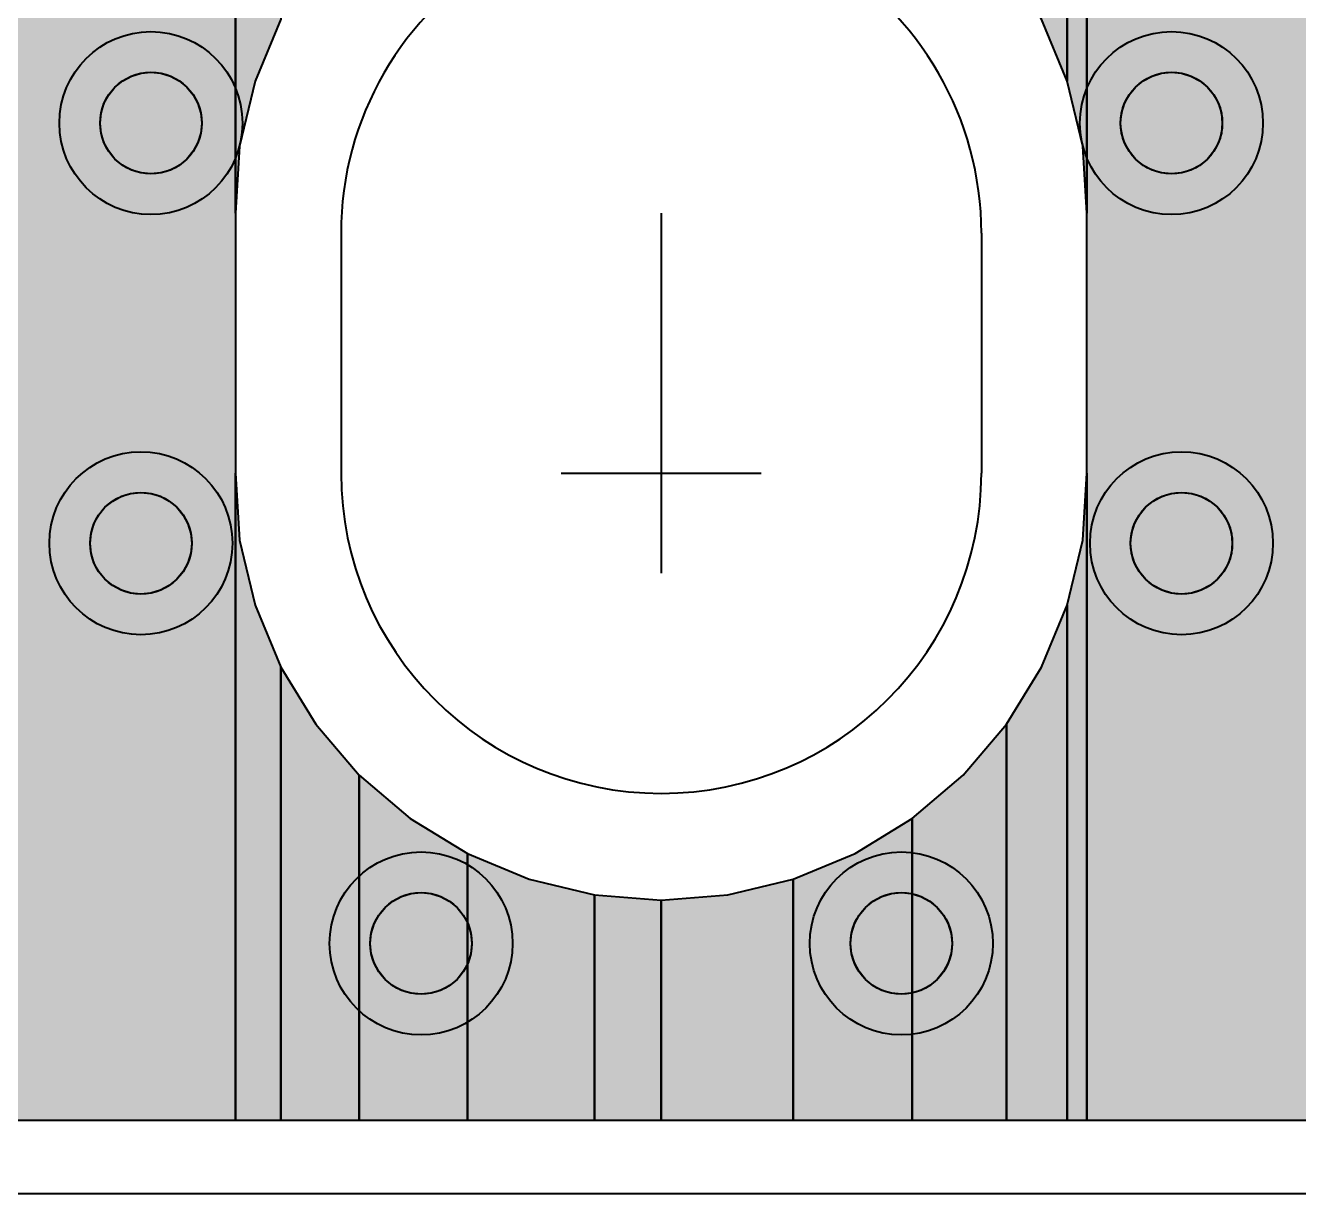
# Model space of a CAD drawing. Header units: millimetres. Extents: x 3.5 to 57, y 2.4 to 42.4.
# Drawn here: x 37.09 to 43.46, y 2.43 to 8.27 of the extents above; entities that cross this region are included whole.
import ezdxf

# ---------------------------------------------------------------- set-up
doc = ezdxf.new("R2010")
doc.units = ezdxf.units.MM
for name, color, linetype in [('bottom_copper', 7, 'Continuous'), ('drill_plated', 7, 'Continuous'), ('outline', 7, 'Continuous'), ('top_copper', 7, 'Continuous'), ('top_silk', 7, 'Continuous')]:
    doc.layers.add(name, color=color, linetype=linetype)

# ---------------------------------------------------------------- blocks, each defined once
blk = doc.blocks.new('Block4807')
at = {"layer": 'bottom_copper', "lineweight": 40}
for points in [[(2.6134, 0), (1.4677, 0), (1.4677, 38.9999), (2.6134, 38.9999), (2.6134, 0)], [(1.4677, 4.5353), (1.448, 4.8691), (1.3698, 5.1946), (1.3698, 34.076), (1.448, 34.4015), (1.4677, 34.7353), (1.4677, 4.5353)], [(1.3698, 5.1946), (1.2417, 5.5039), (1.0668, 5.7894), (1.0668, 33.4812), (1.2417, 33.7667), (1.3698, 34.076), (1.3698, 5.1946)], [(1.4677, 0), (1.3698, 0), (1.3698, 2.576), (1.448, 2.9015), (1.4677, 3.2353), (1.4677, 0)], [(1.3698, 0), (1.0668, 0), (1.0668, 1.9812), (1.2417, 2.2667), (1.3698, 2.576), (1.3698, 0)], [(1.0668, 0), (0.5948, 0), (0.5948, 1.5092), (0.8494, 1.7266), (1.0668, 1.9812), (1.0668, 0)], [(0.5948, 0), (0, 0), (0, 1.2062), (0.3093, 1.3343), (0.5948, 1.5092), (0.5948, 0)], [(0, 0), (-0.6593, 0), (-0.6593, 1.1017), (-0.3255, 1.128), (0, 1.2062), (0, 0)]]:
    blk.add_hatch(color=7, dxfattribs=at).paths.add_polyline_path(points, flags=0)
at = {"layer": 'bottom_copper', "color": 7, "lineweight": 40}
for points in [[(2.6134, 0), (1.4677, 0), (1.4677, 38.9999), (2.6134, 38.9999), (2.6134, 0)], [(1.4677, 4.5353), (1.448, 4.8691), (1.3698, 5.1946), (1.3698, 34.076), (1.448, 34.4015), (1.4677, 34.7353), (1.4677, 4.5353)], [(1.3698, 5.1946), (1.2417, 5.5039), (1.0668, 5.7894), (1.0668, 33.4812), (1.2417, 33.7667), (1.3698, 34.076), (1.3698, 5.1946)], [(1.4677, 0), (1.3698, 0), (1.3698, 2.576), (1.448, 2.9015), (1.4677, 3.2353), (1.4677, 0)], [(1.3698, 0), (1.0668, 0), (1.0668, 1.9812), (1.2417, 2.2667), (1.3698, 2.576), (1.3698, 0)], [(1.0668, 0), (0.5948, 0), (0.5948, 1.5092), (0.8494, 1.7266), (1.0668, 1.9812), (1.0668, 0)], [(0.5948, 0), (0, 0), (0, 1.2062), (0.3093, 1.3343), (0.5948, 1.5092), (0.5948, 0)], [(0, 0), (-0.6593, 0), (-0.6593, 1.1017), (-0.3255, 1.128), (0, 1.2062), (0, 0)]]:
    blk.add_lwpolyline(points, close=True, dxfattribs=at)
blk = doc.blocks.new('Block5409')
at = {"layer": 'bottom_copper', "lineweight": 40}
for points in [[(4.1095, 0), (1.2413, 0), (1.2413, 38.9999), (4.1095, 38.9999), (4.1095, 0)], [(4.3355, 5.5039), (4.2074, 5.1946), (4.1292, 4.8691), (4.1095, 4.5353), (4.1095, 34.7353), (4.1292, 34.4015), (4.2074, 34.076), (4.3355, 33.7667), (4.3355, 5.5039)], [(4.3355, 0), (4.1095, 0), (4.1095, 3.2353), (4.1292, 2.9015), (4.2074, 2.576), (4.3355, 2.2667), (4.3355, 0)], [(4.7278, 0), (4.3355, 0), (4.3355, 2.2667), (4.5104, 1.9812), (4.7278, 1.7266), (4.7278, 0)], [(5.2679, 0), (4.7278, 0), (4.7278, 1.7266), (4.9824, 1.5092), (5.2679, 1.3343), (5.2679, 0)], [(5.9027, 0), (5.2679, 0), (5.2679, 1.3343), (5.5772, 1.2062), (5.9027, 1.128), (5.9027, 0)], [(6.2365, 0), (5.9027, 0), (5.9027, 1.128), (6.2365, 1.1017), (6.2365, 0)]]:
    blk.add_hatch(color=7, dxfattribs=at).paths.add_polyline_path(points, flags=0)
at = {"layer": 'bottom_copper', "color": 7, "lineweight": 40}
for points in [[(4.1095, 0), (1.2413, 0), (1.2413, 38.9999), (4.1095, 38.9999), (4.1095, 0)], [(4.3355, 5.5039), (4.2074, 5.1946), (4.1292, 4.8691), (4.1095, 4.5353), (4.1095, 34.7353), (4.1292, 34.4015), (4.2074, 34.076), (4.3355, 33.7667), (4.3355, 5.5039)], [(4.3355, 0), (4.1095, 0), (4.1095, 3.2353), (4.1292, 2.9015), (4.2074, 2.576), (4.3355, 2.2667), (4.3355, 0)], [(4.7278, 0), (4.3355, 0), (4.3355, 2.2667), (4.5104, 1.9812), (4.7278, 1.7266), (4.7278, 0)], [(5.2679, 0), (4.7278, 0), (4.7278, 1.7266), (4.9824, 1.5092), (5.2679, 1.3343), (5.2679, 0)], [(5.9027, 0), (5.2679, 0), (5.2679, 1.3343), (5.5772, 1.2062), (5.9027, 1.128), (5.9027, 0)], [(6.2365, 0), (5.9027, 0), (5.9027, 1.128), (6.2365, 1.1017), (6.2365, 0)]]:
    blk.add_lwpolyline(points, close=True, dxfattribs=at)
blk = doc.blocks.new('Block25032')
at = {"layer": 'top_copper', "lineweight": 40}
for points in [[(2.6134, 0), (1.4677, 0), (1.4677, 38.9999), (2.6134, 38.9999), (2.6134, 0)], [(1.4677, 4.5353), (1.448, 4.8691), (1.3698, 5.1946), (1.3698, 34.076), (1.448, 34.4015), (1.4677, 34.7353), (1.4677, 4.5353)], [(1.3698, 5.1946), (1.2417, 5.5039), (1.0668, 5.7894), (1.0668, 33.4812), (1.2417, 33.7667), (1.3698, 34.076), (1.3698, 5.1946)], [(1.4677, 0), (1.3698, 0), (1.3698, 2.576), (1.448, 2.9015), (1.4677, 3.2353), (1.4677, 0)], [(1.3698, 0), (1.0668, 0), (1.0668, 1.9812), (1.2417, 2.2667), (1.3698, 2.576), (1.3698, 0)], [(1.0668, 0), (0.5948, 0), (0.5948, 1.5092), (0.8494, 1.7266), (1.0668, 1.9812), (1.0668, 0)], [(0.5948, 0), (0, 0), (0, 1.2062), (0.3093, 1.3343), (0.5948, 1.5092), (0.5948, 0)], [(0, 0), (-0.6593, 0), (-0.6593, 1.1017), (-0.3255, 1.128), (0, 1.2062), (0, 0)]]:
    blk.add_hatch(color=7, dxfattribs=at).paths.add_polyline_path(points, flags=0)
at = {"layer": 'top_copper', "color": 7, "lineweight": 40}
for points in [[(2.6134, 0), (1.4677, 0), (1.4677, 38.9999), (2.6134, 38.9999), (2.6134, 0)], [(1.4677, 4.5353), (1.448, 4.8691), (1.3698, 5.1946), (1.3698, 34.076), (1.448, 34.4015), (1.4677, 34.7353), (1.4677, 4.5353)], [(1.3698, 5.1946), (1.2417, 5.5039), (1.0668, 5.7894), (1.0668, 33.4812), (1.2417, 33.7667), (1.3698, 34.076), (1.3698, 5.1946)], [(1.4677, 0), (1.3698, 0), (1.3698, 2.576), (1.448, 2.9015), (1.4677, 3.2353), (1.4677, 0)], [(1.3698, 0), (1.0668, 0), (1.0668, 1.9812), (1.2417, 2.2667), (1.3698, 2.576), (1.3698, 0)], [(1.0668, 0), (0.5948, 0), (0.5948, 1.5092), (0.8494, 1.7266), (1.0668, 1.9812), (1.0668, 0)], [(0.5948, 0), (0, 0), (0, 1.2062), (0.3093, 1.3343), (0.5948, 1.5092), (0.5948, 0)], [(0, 0), (-0.6593, 0), (-0.6593, 1.1017), (-0.3255, 1.128), (0, 1.2062), (0, 0)]]:
    blk.add_lwpolyline(points, close=True, dxfattribs=at)
blk = doc.blocks.new('Block26103')
at = {"layer": 'top_copper', "lineweight": 40}
for points in [[(3.762, 0), (0.893, 0), (0.893, 38.9999), (3.762, 38.9999), (3.762, 0)], [(3.988, 5.5039), (3.8599, 5.1946), (3.7817, 4.8691), (3.762, 4.5353), (3.762, 34.7353), (3.7817, 34.4015), (3.8599, 34.076), (3.988, 33.7667), (3.988, 5.5039)], [(3.988, 0), (3.762, 0), (3.762, 3.2353), (3.7817, 2.9015), (3.8599, 2.576), (3.988, 2.2667), (3.988, 0)], [(4.3803, 0), (3.988, 0), (3.988, 2.2667), (4.1629, 1.9812), (4.3803, 1.7266), (4.3803, 0)], [(4.9204, 0), (4.3803, 0), (4.3803, 1.7266), (4.6349, 1.5092), (4.9204, 1.3343), (4.9204, 0)], [(5.5552, 0), (4.9204, 0), (4.9204, 1.3343), (5.2297, 1.2062), (5.5552, 1.128), (5.5552, 0)], [(5.889, 0), (5.5552, 0), (5.5552, 1.128), (5.889, 1.1017), (5.889, 0)]]:
    blk.add_hatch(color=7, dxfattribs=at).paths.add_polyline_path(points, flags=0)
at = {"layer": 'top_copper', "color": 7, "lineweight": 40}
for points in [[(3.762, 0), (0.893, 0), (0.893, 38.9999), (3.762, 38.9999), (3.762, 0)], [(3.988, 5.5039), (3.8599, 5.1946), (3.7817, 4.8691), (3.762, 4.5353), (3.762, 34.7353), (3.7817, 34.4015), (3.8599, 34.076), (3.988, 33.7667), (3.988, 5.5039)], [(3.988, 0), (3.762, 0), (3.762, 3.2353), (3.7817, 2.9015), (3.8599, 2.576), (3.988, 2.2667), (3.988, 0)], [(4.3803, 0), (3.988, 0), (3.988, 2.2667), (4.1629, 1.9812), (4.3803, 1.7266), (4.3803, 0)], [(4.9204, 0), (4.3803, 0), (4.3803, 1.7266), (4.6349, 1.5092), (4.9204, 1.3343), (4.9204, 0)], [(5.5552, 0), (4.9204, 0), (4.9204, 1.3343), (5.2297, 1.2062), (5.5552, 1.128), (5.5552, 0)], [(5.889, 0), (5.5552, 0), (5.5552, 1.128), (5.889, 1.1017), (5.889, 0)]]:
    blk.add_lwpolyline(points, close=True, dxfattribs=at)

msp = doc.modelspace()

# ---------------------------------------------------------------- hatches: boundary and pattern name
at = {"layer": 'bottom_copper', "lineweight": 40}
for points in [[(37.9695, 7.7275), (37.9551, 7.6799), (37.9316, 7.636), (37.9, 7.5975), (37.8615, 7.5659), (37.8176, 7.5424), (37.77, 7.528), (37.7204, 7.5231), (37.6708, 7.528), (37.6232, 7.5424), (37.5793, 7.5659), (37.5408, 7.5975), (37.5092, 7.636), (37.4857, 7.6799), (37.4713, 7.7275), (37.4664, 7.7771), (37.4713, 7.8267), (37.4857, 7.8743), (37.5092, 7.9182), (37.5408, 7.9567), (37.5793, 7.9883), (37.6232, 8.0118), (37.6708, 8.0262), (37.7204, 8.0311), (37.77, 8.0262), (37.8176, 8.0118), (37.8615, 7.9883), (37.9, 7.9567), (37.9316, 7.9182), (37.9551, 7.8743), (37.9695, 7.8267), (37.9744, 7.7771), (37.9695, 7.7275)], [(43.0694, 7.7275), (43.055, 7.6799), (43.0315, 7.636), (42.9999, 7.5975), (42.9614, 7.5659), (42.9175, 7.5424), (42.8699, 7.528), (42.8203, 7.5231), (42.7707, 7.528), (42.7231, 7.5424), (42.6792, 7.5659), (42.6407, 7.5975), (42.6091, 7.636), (42.5856, 7.6799), (42.5712, 7.7275), (42.5663, 7.7771), (42.5712, 7.8267), (42.5856, 7.8743), (42.6091, 7.9182), (42.6407, 7.9567), (42.6792, 7.9883), (42.7231, 8.0118), (42.7707, 8.0262), (42.8203, 8.0311), (42.8699, 8.0262), (42.9175, 8.0118), (42.9614, 7.9883), (42.9999, 7.9567), (43.0315, 7.9182), (43.055, 7.8743), (43.0694, 7.8267), (43.0743, 7.7771), (43.0694, 7.7275)], [(37.9194, 5.6275), (37.905, 5.5799), (37.8815, 5.536), (37.8499, 5.4975), (37.8114, 5.4659), (37.7675, 5.4424), (37.7199, 5.428), (37.6703, 5.4231), (37.6207, 5.428), (37.5731, 5.4424), (37.5292, 5.4659), (37.4907, 5.4975), (37.4591, 5.536), (37.4356, 5.5799), (37.4212, 5.6275), (37.4163, 5.6771), (37.4212, 5.7267), (37.4356, 5.7743), (37.4591, 5.8182), (37.4907, 5.8567), (37.5292, 5.8883), (37.5731, 5.9118), (37.6207, 5.9262), (37.6703, 5.9311), (37.7199, 5.9262), (37.7675, 5.9118), (37.8114, 5.8883), (37.8499, 5.8567), (37.8815, 5.8182), (37.905, 5.7743), (37.9194, 5.7267), (37.9243, 5.6771), (37.9194, 5.6275)], [(43.1194, 5.6275), (43.105, 5.5799), (43.0815, 5.536), (43.0499, 5.4975), (43.0114, 5.4659), (42.9675, 5.4424), (42.9199, 5.428), (42.8703, 5.4231), (42.8207, 5.428), (42.7731, 5.4424), (42.7292, 5.4659), (42.6907, 5.4975), (42.6591, 5.536), (42.6356, 5.5799), (42.6212, 5.6275), (42.6163, 5.6771), (42.6212, 5.7267), (42.6356, 5.7743), (42.6591, 5.8182), (42.6907, 5.8567), (42.7292, 5.8883), (42.7731, 5.9118), (42.8207, 5.9262), (42.8703, 5.9311), (42.9199, 5.9262), (42.9675, 5.9118), (43.0114, 5.8883), (43.0499, 5.8567), (43.0815, 5.8182), (43.105, 5.7743), (43.1194, 5.7267), (43.1243, 5.6771), (43.1194, 5.6275)], [(39.3194, 3.6275), (39.305, 3.5799), (39.2815, 3.536), (39.2499, 3.4975), (39.2114, 3.4659), (39.1675, 3.4424), (39.1199, 3.428), (39.0703, 3.4231), (39.0207, 3.428), (38.9731, 3.4424), (38.9292, 3.4659), (38.8907, 3.4975), (38.8591, 3.536), (38.8356, 3.5799), (38.8212, 3.6275), (38.8163, 3.6771), (38.8212, 3.7267), (38.8356, 3.7743), (38.8591, 3.8182), (38.8907, 3.8567), (38.9292, 3.8883), (38.9731, 3.9118), (39.0207, 3.9262), (39.0703, 3.9311), (39.1199, 3.9262), (39.1675, 3.9118), (39.2114, 3.8883), (39.2499, 3.8567), (39.2815, 3.8182), (39.305, 3.7743), (39.3194, 3.7267), (39.3243, 3.6771), (39.3194, 3.6275)], [(41.7194, 3.6275), (41.705, 3.5799), (41.6815, 3.536), (41.6499, 3.4975), (41.6114, 3.4659), (41.5675, 3.4424), (41.5199, 3.428), (41.4703, 3.4231), (41.4207, 3.428), (41.3731, 3.4424), (41.3292, 3.4659), (41.2907, 3.4975), (41.2591, 3.536), (41.2356, 3.5799), (41.2212, 3.6275), (41.2163, 3.6771), (41.2212, 3.7267), (41.2356, 3.7743), (41.2591, 3.8182), (41.2907, 3.8567), (41.3292, 3.8883), (41.3731, 3.9118), (41.4207, 3.9262), (41.4703, 3.9311), (41.5199, 3.9262), (41.5675, 3.9118), (41.6114, 3.8883), (41.6499, 3.8567), (41.6815, 3.8182), (41.705, 3.7743), (41.7194, 3.7267), (41.7243, 3.6771), (41.7194, 3.6275)]]:
    msp.add_hatch(color=7, dxfattribs=at).paths.add_polyline_path(points, flags=0)
at = {"layer": 'drill_plated', "lineweight": 40}
for points in [[(37.9695, 7.7275), (37.9551, 7.6799), (37.9316, 7.636), (37.9, 7.5975), (37.8615, 7.5659), (37.8176, 7.5424), (37.77, 7.528), (37.7204, 7.5231), (37.6708, 7.528), (37.6232, 7.5424), (37.5793, 7.5659), (37.5408, 7.5975), (37.5092, 7.636), (37.4857, 7.6799), (37.4713, 7.7275), (37.4664, 7.7771), (37.4713, 7.8267), (37.4857, 7.8743), (37.5092, 7.9182), (37.5408, 7.9567), (37.5793, 7.9883), (37.6232, 8.0118), (37.6708, 8.0262), (37.7204, 8.0311), (37.77, 8.0262), (37.8176, 8.0118), (37.8615, 7.9883), (37.9, 7.9567), (37.9316, 7.9182), (37.9551, 7.8743), (37.9695, 7.8267), (37.9744, 7.7771), (37.9695, 7.7275)], [(43.0694, 7.7275), (43.055, 7.6799), (43.0315, 7.636), (42.9999, 7.5975), (42.9614, 7.5659), (42.9175, 7.5424), (42.8699, 7.528), (42.8203, 7.5231), (42.7707, 7.528), (42.7231, 7.5424), (42.6792, 7.5659), (42.6407, 7.5975), (42.6091, 7.636), (42.5856, 7.6799), (42.5712, 7.7275), (42.5663, 7.7771), (42.5712, 7.8267), (42.5856, 7.8743), (42.6091, 7.9182), (42.6407, 7.9567), (42.6792, 7.9883), (42.7231, 8.0118), (42.7707, 8.0262), (42.8203, 8.0311), (42.8699, 8.0262), (42.9175, 8.0118), (42.9614, 7.9883), (42.9999, 7.9567), (43.0315, 7.9182), (43.055, 7.8743), (43.0694, 7.8267), (43.0743, 7.7771), (43.0694, 7.7275)], [(37.9194, 5.6275), (37.905, 5.5799), (37.8815, 5.536), (37.8499, 5.4975), (37.8114, 5.4659), (37.7675, 5.4424), (37.7199, 5.428), (37.6703, 5.4231), (37.6207, 5.428), (37.5731, 5.4424), (37.5292, 5.4659), (37.4907, 5.4975), (37.4591, 5.536), (37.4356, 5.5799), (37.4212, 5.6275), (37.4163, 5.6771), (37.4212, 5.7267), (37.4356, 5.7743), (37.4591, 5.8182), (37.4907, 5.8567), (37.5292, 5.8883), (37.5731, 5.9118), (37.6207, 5.9262), (37.6703, 5.9311), (37.7199, 5.9262), (37.7675, 5.9118), (37.8114, 5.8883), (37.8499, 5.8567), (37.8815, 5.8182), (37.905, 5.7743), (37.9194, 5.7267), (37.9243, 5.6771), (37.9194, 5.6275)], [(43.1194, 5.6275), (43.105, 5.5799), (43.0815, 5.536), (43.0499, 5.4975), (43.0114, 5.4659), (42.9675, 5.4424), (42.9199, 5.428), (42.8703, 5.4231), (42.8207, 5.428), (42.7731, 5.4424), (42.7292, 5.4659), (42.6907, 5.4975), (42.6591, 5.536), (42.6356, 5.5799), (42.6212, 5.6275), (42.6163, 5.6771), (42.6212, 5.7267), (42.6356, 5.7743), (42.6591, 5.8182), (42.6907, 5.8567), (42.7292, 5.8883), (42.7731, 5.9118), (42.8207, 5.9262), (42.8703, 5.9311), (42.9199, 5.9262), (42.9675, 5.9118), (43.0114, 5.8883), (43.0499, 5.8567), (43.0815, 5.8182), (43.105, 5.7743), (43.1194, 5.7267), (43.1243, 5.6771), (43.1194, 5.6275)], [(39.3194, 3.6275), (39.305, 3.5799), (39.2815, 3.536), (39.2499, 3.4975), (39.2114, 3.4659), (39.1675, 3.4424), (39.1199, 3.428), (39.0703, 3.4231), (39.0207, 3.428), (38.9731, 3.4424), (38.9292, 3.4659), (38.8907, 3.4975), (38.8591, 3.536), (38.8356, 3.5799), (38.8212, 3.6275), (38.8163, 3.6771), (38.8212, 3.7267), (38.8356, 3.7743), (38.8591, 3.8182), (38.8907, 3.8567), (38.9292, 3.8883), (38.9731, 3.9118), (39.0207, 3.9262), (39.0703, 3.9311), (39.1199, 3.9262), (39.1675, 3.9118), (39.2114, 3.8883), (39.2499, 3.8567), (39.2815, 3.8182), (39.305, 3.7743), (39.3194, 3.7267), (39.3243, 3.6771), (39.3194, 3.6275)], [(41.7194, 3.6275), (41.705, 3.5799), (41.6815, 3.536), (41.6499, 3.4975), (41.6114, 3.4659), (41.5675, 3.4424), (41.5199, 3.428), (41.4703, 3.4231), (41.4207, 3.428), (41.3731, 3.4424), (41.3292, 3.4659), (41.2907, 3.4975), (41.2591, 3.536), (41.2356, 3.5799), (41.2212, 3.6275), (41.2163, 3.6771), (41.2212, 3.7267), (41.2356, 3.7743), (41.2591, 3.8182), (41.2907, 3.8567), (41.3292, 3.8883), (41.3731, 3.9118), (41.4207, 3.9262), (41.4703, 3.9311), (41.5199, 3.9262), (41.5675, 3.9118), (41.6114, 3.8883), (41.6499, 3.8567), (41.6815, 3.8182), (41.705, 3.7743), (41.7194, 3.7267), (41.7243, 3.6771), (41.7194, 3.6275)]]:
    msp.add_hatch(color=7, dxfattribs=at).paths.add_polyline_path(points, flags=0)
at = {"layer": 'top_copper', "lineweight": 40}
for points in [[(37.9695, 7.7275), (37.9551, 7.6799), (37.9316, 7.636), (37.9, 7.5975), (37.8615, 7.5659), (37.8176, 7.5424), (37.77, 7.528), (37.7204, 7.5231), (37.6708, 7.528), (37.6232, 7.5424), (37.5793, 7.5659), (37.5408, 7.5975), (37.5092, 7.636), (37.4857, 7.6799), (37.4713, 7.7275), (37.4664, 7.7771), (37.4713, 7.8267), (37.4857, 7.8743), (37.5092, 7.9182), (37.5408, 7.9567), (37.5793, 7.9883), (37.6232, 8.0118), (37.6708, 8.0262), (37.7204, 8.0311), (37.77, 8.0262), (37.8176, 8.0118), (37.8615, 7.9883), (37.9, 7.9567), (37.9316, 7.9182), (37.9551, 7.8743), (37.9695, 7.8267), (37.9744, 7.7771), (37.9695, 7.7275)], [(43.0694, 7.7275), (43.055, 7.6799), (43.0315, 7.636), (42.9999, 7.5975), (42.9614, 7.5659), (42.9175, 7.5424), (42.8699, 7.528), (42.8203, 7.5231), (42.7707, 7.528), (42.7231, 7.5424), (42.6792, 7.5659), (42.6407, 7.5975), (42.6091, 7.636), (42.5856, 7.6799), (42.5712, 7.7275), (42.5663, 7.7771), (42.5712, 7.8267), (42.5856, 7.8743), (42.6091, 7.9182), (42.6407, 7.9567), (42.6792, 7.9883), (42.7231, 8.0118), (42.7707, 8.0262), (42.8203, 8.0311), (42.8699, 8.0262), (42.9175, 8.0118), (42.9614, 7.9883), (42.9999, 7.9567), (43.0315, 7.9182), (43.055, 7.8743), (43.0694, 7.8267), (43.0743, 7.7771), (43.0694, 7.7275)], [(37.9194, 5.6275), (37.905, 5.5799), (37.8815, 5.536), (37.8499, 5.4975), (37.8114, 5.4659), (37.7675, 5.4424), (37.7199, 5.428), (37.6703, 5.4231), (37.6207, 5.428), (37.5731, 5.4424), (37.5292, 5.4659), (37.4907, 5.4975), (37.4591, 5.536), (37.4356, 5.5799), (37.4212, 5.6275), (37.4163, 5.6771), (37.4212, 5.7267), (37.4356, 5.7743), (37.4591, 5.8182), (37.4907, 5.8567), (37.5292, 5.8883), (37.5731, 5.9118), (37.6207, 5.9262), (37.6703, 5.9311), (37.7199, 5.9262), (37.7675, 5.9118), (37.8114, 5.8883), (37.8499, 5.8567), (37.8815, 5.8182), (37.905, 5.7743), (37.9194, 5.7267), (37.9243, 5.6771), (37.9194, 5.6275)], [(43.1194, 5.6275), (43.105, 5.5799), (43.0815, 5.536), (43.0499, 5.4975), (43.0114, 5.4659), (42.9675, 5.4424), (42.9199, 5.428), (42.8703, 5.4231), (42.8207, 5.428), (42.7731, 5.4424), (42.7292, 5.4659), (42.6907, 5.4975), (42.6591, 5.536), (42.6356, 5.5799), (42.6212, 5.6275), (42.6163, 5.6771), (42.6212, 5.7267), (42.6356, 5.7743), (42.6591, 5.8182), (42.6907, 5.8567), (42.7292, 5.8883), (42.7731, 5.9118), (42.8207, 5.9262), (42.8703, 5.9311), (42.9199, 5.9262), (42.9675, 5.9118), (43.0114, 5.8883), (43.0499, 5.8567), (43.0815, 5.8182), (43.105, 5.7743), (43.1194, 5.7267), (43.1243, 5.6771), (43.1194, 5.6275)], [(39.3194, 3.6275), (39.305, 3.5799), (39.2815, 3.536), (39.2499, 3.4975), (39.2114, 3.4659), (39.1675, 3.4424), (39.1199, 3.428), (39.0703, 3.4231), (39.0207, 3.428), (38.9731, 3.4424), (38.9292, 3.4659), (38.8907, 3.4975), (38.8591, 3.536), (38.8356, 3.5799), (38.8212, 3.6275), (38.8163, 3.6771), (38.8212, 3.7267), (38.8356, 3.7743), (38.8591, 3.8182), (38.8907, 3.8567), (38.9292, 3.8883), (38.9731, 3.9118), (39.0207, 3.9262), (39.0703, 3.9311), (39.1199, 3.9262), (39.1675, 3.9118), (39.2114, 3.8883), (39.2499, 3.8567), (39.2815, 3.8182), (39.305, 3.7743), (39.3194, 3.7267), (39.3243, 3.6771), (39.3194, 3.6275)], [(41.7194, 3.6275), (41.705, 3.5799), (41.6815, 3.536), (41.6499, 3.4975), (41.6114, 3.4659), (41.5675, 3.4424), (41.5199, 3.428), (41.4703, 3.4231), (41.4207, 3.428), (41.3731, 3.4424), (41.3292, 3.4659), (41.2907, 3.4975), (41.2591, 3.536), (41.2356, 3.5799), (41.2212, 3.6275), (41.2163, 3.6771), (41.2212, 3.7267), (41.2356, 3.7743), (41.2591, 3.8182), (41.2907, 3.8567), (41.3292, 3.8883), (41.3731, 3.9118), (41.4207, 3.9262), (41.4703, 3.9311), (41.5199, 3.9262), (41.5675, 3.9118), (41.6114, 3.8883), (41.6499, 3.8567), (41.6815, 3.8182), (41.705, 3.7743), (41.7194, 3.7267), (41.7243, 3.6771), (41.7194, 3.6275)]]:
    msp.add_hatch(color=7, dxfattribs=at).paths.add_polyline_path(points, flags=0)

# ---------------------------------------------------------------- linework, layer by layer
at = {"layer": 'bottom_copper', "color": 7, "lineweight": 40}
for p, q in [((38.3693, 8.2957), (38.2412, 7.9864)), ((42.2994, 7.9864), (42.1713, 8.2957)), ((38.2412, 7.9864), (38.163, 7.6609)), ((42.3776, 7.6609), (42.2994, 7.9864)), ((38.163, 7.6609), (38.1433, 7.3271)), ((42.3973, 7.3271), (42.3776, 7.6609)), ((38.1433, 7.3271), (38.1433, 6.0271)), ((40.2703, 7.3271), (40.2703, 6.0271)), ((42.3973, 6.0271), (42.3973, 7.3271)), ((38.1433, 6.0271), (38.163, 5.6933)), ((42.3776, 5.6933), (42.3973, 6.0271)), ((38.163, 5.6933), (38.2412, 5.3678)), ((42.2994, 5.3678), (42.3776, 5.6933)), ((38.2412, 5.3678), (38.3693, 5.0585)), ((42.1713, 5.0585), (42.2994, 5.3678)), ((38.3693, 5.0585), (38.5442, 4.773)), ((41.9964, 4.773), (42.1713, 5.0585)), ((38.5442, 4.773), (38.7616, 4.5184)), ((41.779, 4.5184), (41.9964, 4.773)), ((38.7616, 4.5184), (39.0162, 4.301)), ((41.5244, 4.301), (41.779, 4.5184)), ((39.0162, 4.301), (39.3017, 4.1261)), ((41.2389, 4.1261), (41.5244, 4.301)), ((39.3017, 4.1261), (39.611, 3.998)), ((40.9296, 3.998), (41.2389, 4.1261)), ((39.611, 3.998), (39.9365, 3.9198)), ((40.6041, 3.9198), (40.9296, 3.998)), ((39.9365, 3.9198), (40.2703, 3.8935)), ((40.2703, 3.8935), (40.6041, 3.9198)), ((40.2703, 2.7918), (40.2703, 3.8935)), ((40.2703, 3.8935), (40.2703, 2.7918)), ((40.2703, 2.7918), (33.9703, 2.7918)), ((48.8198, 2.7918), (40.2703, 2.7918))]:
    msp.add_line(p, q, dxfattribs=at)
for points in [[(37.9695, 7.7275), (37.9551, 7.6799), (37.9316, 7.636), (37.9, 7.5975), (37.8615, 7.5659), (37.8176, 7.5424), (37.77, 7.528), (37.7204, 7.5231), (37.6708, 7.528), (37.6232, 7.5424), (37.5793, 7.5659), (37.5408, 7.5975), (37.5092, 7.636), (37.4857, 7.6799), (37.4713, 7.7275), (37.4664, 7.7771), (37.4713, 7.8267), (37.4857, 7.8743), (37.5092, 7.9182), (37.5408, 7.9567), (37.5793, 7.9883), (37.6232, 8.0118), (37.6708, 8.0262), (37.7204, 8.0311), (37.77, 8.0262), (37.8176, 8.0118), (37.8615, 7.9883), (37.9, 7.9567), (37.9316, 7.9182), (37.9551, 7.8743), (37.9695, 7.8267), (37.9744, 7.7771), (37.9695, 7.7275)], [(43.0694, 7.7275), (43.055, 7.6799), (43.0315, 7.636), (42.9999, 7.5975), (42.9614, 7.5659), (42.9175, 7.5424), (42.8699, 7.528), (42.8203, 7.5231), (42.7707, 7.528), (42.7231, 7.5424), (42.6792, 7.5659), (42.6407, 7.5975), (42.6091, 7.636), (42.5856, 7.6799), (42.5712, 7.7275), (42.5663, 7.7771), (42.5712, 7.8267), (42.5856, 7.8743), (42.6091, 7.9182), (42.6407, 7.9567), (42.6792, 7.9883), (42.7231, 8.0118), (42.7707, 8.0262), (42.8203, 8.0311), (42.8699, 8.0262), (42.9175, 8.0118), (42.9614, 7.9883), (42.9999, 7.9567), (43.0315, 7.9182), (43.055, 7.8743), (43.0694, 7.8267), (43.0743, 7.7771), (43.0694, 7.7275)], [(37.9194, 5.6275), (37.905, 5.5799), (37.8815, 5.536), (37.8499, 5.4975), (37.8114, 5.4659), (37.7675, 5.4424), (37.7199, 5.428), (37.6703, 5.4231), (37.6207, 5.428), (37.5731, 5.4424), (37.5292, 5.4659), (37.4907, 5.4975), (37.4591, 5.536), (37.4356, 5.5799), (37.4212, 5.6275), (37.4163, 5.6771), (37.4212, 5.7267), (37.4356, 5.7743), (37.4591, 5.8182), (37.4907, 5.8567), (37.5292, 5.8883), (37.5731, 5.9118), (37.6207, 5.9262), (37.6703, 5.9311), (37.7199, 5.9262), (37.7675, 5.9118), (37.8114, 5.8883), (37.8499, 5.8567), (37.8815, 5.8182), (37.905, 5.7743), (37.9194, 5.7267), (37.9243, 5.6771), (37.9194, 5.6275)], [(43.1194, 5.6275), (43.105, 5.5799), (43.0815, 5.536), (43.0499, 5.4975), (43.0114, 5.4659), (42.9675, 5.4424), (42.9199, 5.428), (42.8703, 5.4231), (42.8207, 5.428), (42.7731, 5.4424), (42.7292, 5.4659), (42.6907, 5.4975), (42.6591, 5.536), (42.6356, 5.5799), (42.6212, 5.6275), (42.6163, 5.6771), (42.6212, 5.7267), (42.6356, 5.7743), (42.6591, 5.8182), (42.6907, 5.8567), (42.7292, 5.8883), (42.7731, 5.9118), (42.8207, 5.9262), (42.8703, 5.9311), (42.9199, 5.9262), (42.9675, 5.9118), (43.0114, 5.8883), (43.0499, 5.8567), (43.0815, 5.8182), (43.105, 5.7743), (43.1194, 5.7267), (43.1243, 5.6771), (43.1194, 5.6275)], [(39.3194, 3.6275), (39.305, 3.5799), (39.2815, 3.536), (39.2499, 3.4975), (39.2114, 3.4659), (39.1675, 3.4424), (39.1199, 3.428), (39.0703, 3.4231), (39.0207, 3.428), (38.9731, 3.4424), (38.9292, 3.4659), (38.8907, 3.4975), (38.8591, 3.536), (38.8356, 3.5799), (38.8212, 3.6275), (38.8163, 3.6771), (38.8212, 3.7267), (38.8356, 3.7743), (38.8591, 3.8182), (38.8907, 3.8567), (38.9292, 3.8883), (38.9731, 3.9118), (39.0207, 3.9262), (39.0703, 3.9311), (39.1199, 3.9262), (39.1675, 3.9118), (39.2114, 3.8883), (39.2499, 3.8567), (39.2815, 3.8182), (39.305, 3.7743), (39.3194, 3.7267), (39.3243, 3.6771), (39.3194, 3.6275)], [(41.7194, 3.6275), (41.705, 3.5799), (41.6815, 3.536), (41.6499, 3.4975), (41.6114, 3.4659), (41.5675, 3.4424), (41.5199, 3.428), (41.4703, 3.4231), (41.4207, 3.428), (41.3731, 3.4424), (41.3292, 3.4659), (41.2907, 3.4975), (41.2591, 3.536), (41.2356, 3.5799), (41.2212, 3.6275), (41.2163, 3.6771), (41.2212, 3.7267), (41.2356, 3.7743), (41.2591, 3.8182), (41.2907, 3.8567), (41.3292, 3.8883), (41.3731, 3.9118), (41.4207, 3.9262), (41.4703, 3.9311), (41.5199, 3.9262), (41.5675, 3.9118), (41.6114, 3.8883), (41.6499, 3.8567), (41.6815, 3.8182), (41.705, 3.7743), (41.7194, 3.7267), (41.7243, 3.6771), (41.7194, 3.6275)]]:
    msp.add_lwpolyline(points, close=True, dxfattribs=at)
for centre, major_axis in [((37.7204, 7.7771), (0.4572, 0)), ((42.8203, 7.7771), (0.4572, 0)), ((37.7204, 7.7771), (0.254, 0)), ((42.8203, 7.7771), (0.254, 0)), ((37.6703, 5.6771), (0.4572, 0)), ((42.8703, 5.6771), (0.4572, 0)), ((37.6703, 5.6771), (0.254, 0)), ((42.8703, 5.6771), (0.254, 0)), ((39.0703, 3.6771), (0.4572, 0)), ((41.4703, 3.6771), (0.4572, 0)), ((39.0703, 3.6771), (0.254, 0)), ((41.4703, 3.6771), (0.254, 0))]:
    msp.add_ellipse(centre, major_axis=major_axis, ratio=1, dxfattribs=at)
at = {"layer": 'drill_plated', "color": 7, "lineweight": 40}
for points in [[(37.9695, 7.7275), (37.9551, 7.6799), (37.9316, 7.636), (37.9, 7.5975), (37.8615, 7.5659), (37.8176, 7.5424), (37.77, 7.528), (37.7204, 7.5231), (37.6708, 7.528), (37.6232, 7.5424), (37.5793, 7.5659), (37.5408, 7.5975), (37.5092, 7.636), (37.4857, 7.6799), (37.4713, 7.7275), (37.4664, 7.7771), (37.4713, 7.8267), (37.4857, 7.8743), (37.5092, 7.9182), (37.5408, 7.9567), (37.5793, 7.9883), (37.6232, 8.0118), (37.6708, 8.0262), (37.7204, 8.0311), (37.77, 8.0262), (37.8176, 8.0118), (37.8615, 7.9883), (37.9, 7.9567), (37.9316, 7.9182), (37.9551, 7.8743), (37.9695, 7.8267), (37.9744, 7.7771), (37.9695, 7.7275)], [(43.0694, 7.7275), (43.055, 7.6799), (43.0315, 7.636), (42.9999, 7.5975), (42.9614, 7.5659), (42.9175, 7.5424), (42.8699, 7.528), (42.8203, 7.5231), (42.7707, 7.528), (42.7231, 7.5424), (42.6792, 7.5659), (42.6407, 7.5975), (42.6091, 7.636), (42.5856, 7.6799), (42.5712, 7.7275), (42.5663, 7.7771), (42.5712, 7.8267), (42.5856, 7.8743), (42.6091, 7.9182), (42.6407, 7.9567), (42.6792, 7.9883), (42.7231, 8.0118), (42.7707, 8.0262), (42.8203, 8.0311), (42.8699, 8.0262), (42.9175, 8.0118), (42.9614, 7.9883), (42.9999, 7.9567), (43.0315, 7.9182), (43.055, 7.8743), (43.0694, 7.8267), (43.0743, 7.7771), (43.0694, 7.7275)], [(37.9194, 5.6275), (37.905, 5.5799), (37.8815, 5.536), (37.8499, 5.4975), (37.8114, 5.4659), (37.7675, 5.4424), (37.7199, 5.428), (37.6703, 5.4231), (37.6207, 5.428), (37.5731, 5.4424), (37.5292, 5.4659), (37.4907, 5.4975), (37.4591, 5.536), (37.4356, 5.5799), (37.4212, 5.6275), (37.4163, 5.6771), (37.4212, 5.7267), (37.4356, 5.7743), (37.4591, 5.8182), (37.4907, 5.8567), (37.5292, 5.8883), (37.5731, 5.9118), (37.6207, 5.9262), (37.6703, 5.9311), (37.7199, 5.9262), (37.7675, 5.9118), (37.8114, 5.8883), (37.8499, 5.8567), (37.8815, 5.8182), (37.905, 5.7743), (37.9194, 5.7267), (37.9243, 5.6771), (37.9194, 5.6275)], [(43.1194, 5.6275), (43.105, 5.5799), (43.0815, 5.536), (43.0499, 5.4975), (43.0114, 5.4659), (42.9675, 5.4424), (42.9199, 5.428), (42.8703, 5.4231), (42.8207, 5.428), (42.7731, 5.4424), (42.7292, 5.4659), (42.6907, 5.4975), (42.6591, 5.536), (42.6356, 5.5799), (42.6212, 5.6275), (42.6163, 5.6771), (42.6212, 5.7267), (42.6356, 5.7743), (42.6591, 5.8182), (42.6907, 5.8567), (42.7292, 5.8883), (42.7731, 5.9118), (42.8207, 5.9262), (42.8703, 5.9311), (42.9199, 5.9262), (42.9675, 5.9118), (43.0114, 5.8883), (43.0499, 5.8567), (43.0815, 5.8182), (43.105, 5.7743), (43.1194, 5.7267), (43.1243, 5.6771), (43.1194, 5.6275)], [(39.3194, 3.6275), (39.305, 3.5799), (39.2815, 3.536), (39.2499, 3.4975), (39.2114, 3.4659), (39.1675, 3.4424), (39.1199, 3.428), (39.0703, 3.4231), (39.0207, 3.428), (38.9731, 3.4424), (38.9292, 3.4659), (38.8907, 3.4975), (38.8591, 3.536), (38.8356, 3.5799), (38.8212, 3.6275), (38.8163, 3.6771), (38.8212, 3.7267), (38.8356, 3.7743), (38.8591, 3.8182), (38.8907, 3.8567), (38.9292, 3.8883), (38.9731, 3.9118), (39.0207, 3.9262), (39.0703, 3.9311), (39.1199, 3.9262), (39.1675, 3.9118), (39.2114, 3.8883), (39.2499, 3.8567), (39.2815, 3.8182), (39.305, 3.7743), (39.3194, 3.7267), (39.3243, 3.6771), (39.3194, 3.6275)], [(41.7194, 3.6275), (41.705, 3.5799), (41.6815, 3.536), (41.6499, 3.4975), (41.6114, 3.4659), (41.5675, 3.4424), (41.5199, 3.428), (41.4703, 3.4231), (41.4207, 3.428), (41.3731, 3.4424), (41.3292, 3.4659), (41.2907, 3.4975), (41.2591, 3.536), (41.2356, 3.5799), (41.2212, 3.6275), (41.2163, 3.6771), (41.2212, 3.7267), (41.2356, 3.7743), (41.2591, 3.8182), (41.2907, 3.8567), (41.3292, 3.8883), (41.3731, 3.9118), (41.4207, 3.9262), (41.4703, 3.9311), (41.5199, 3.9262), (41.5675, 3.9118), (41.6114, 3.8883), (41.6499, 3.8567), (41.6815, 3.8182), (41.705, 3.7743), (41.7194, 3.7267), (41.7243, 3.6771), (41.7194, 3.6275)]]:
    msp.add_lwpolyline(points, close=True, dxfattribs=at)
for centre in [(37.7204, 7.7771), (42.8203, 7.7771), (37.6703, 5.6771), (42.8703, 5.6771), (39.0703, 3.6771), (41.4703, 3.6771)]:
    msp.add_ellipse(centre, major_axis=(0.254, 0), ratio=1, dxfattribs=at)
at = {"layer": 'outline', "color": 7, "lineweight": 40}
for p, q in [((38.6704, 7.2271), (38.6704, 6.0271)), ((41.8703, 7.2271), (41.8703, 6.0271)), ((8.9703, 2.4271), (50.9702, 2.4271))]:
    msp.add_line(p, q, dxfattribs=at)
for centre, start_param, end_param in [((40.2703, 7.2271), 0, 3.141593), ((40.2703, 6.0271), 3.141593, 6.283185)]:
    msp.add_ellipse(centre, major_axis=(1.6, 0), ratio=1, start_param=start_param, end_param=end_param, dxfattribs=at)
at = {"layer": 'top_copper', "color": 7, "lineweight": 40}
for p, q in [((38.3693, 8.2957), (38.2412, 7.9864)), ((42.2994, 7.9864), (42.1713, 8.2957)), ((38.2412, 7.9864), (38.163, 7.6609)), ((42.3776, 7.6609), (42.2994, 7.9864)), ((38.163, 7.6609), (38.1433, 7.3271)), ((42.3973, 7.3271), (42.3776, 7.6609)), ((38.1433, 7.3271), (38.1433, 6.0271)), ((40.2703, 7.3271), (40.2703, 6.0271)), ((42.3973, 6.0271), (42.3973, 7.3271)), ((38.1433, 6.0271), (38.163, 5.6933)), ((42.3776, 5.6933), (42.3973, 6.0271)), ((38.163, 5.6933), (38.2412, 5.3678)), ((42.2994, 5.3678), (42.3776, 5.6933)), ((38.2412, 5.3678), (38.3693, 5.0585)), ((42.1713, 5.0585), (42.2994, 5.3678)), ((38.3693, 5.0585), (38.5442, 4.773)), ((41.9964, 4.773), (42.1713, 5.0585)), ((38.5442, 4.773), (38.7616, 4.5184)), ((41.779, 4.5184), (41.9964, 4.773)), ((38.7616, 4.5184), (39.0162, 4.301)), ((41.5244, 4.301), (41.779, 4.5184)), ((39.0162, 4.301), (39.3017, 4.1261)), ((41.2389, 4.1261), (41.5244, 4.301)), ((39.3017, 4.1261), (39.611, 3.998)), ((40.9296, 3.998), (41.2389, 4.1261)), ((39.611, 3.998), (39.9365, 3.9198)), ((40.6041, 3.9198), (40.9296, 3.998)), ((39.9365, 3.9198), (40.2703, 3.8935)), ((40.2703, 3.8935), (40.6041, 3.9198)), ((40.2703, 2.7918), (40.2703, 3.8935)), ((40.2703, 3.8935), (40.2703, 2.7918)), ((40.2703, 2.7918), (33.9703, 2.7918)), ((46.466, 2.7918), (40.2703, 2.7918))]:
    msp.add_line(p, q, dxfattribs=at)
for points in [[(37.9695, 7.7275), (37.9551, 7.6799), (37.9316, 7.636), (37.9, 7.5975), (37.8615, 7.5659), (37.8176, 7.5424), (37.77, 7.528), (37.7204, 7.5231), (37.6708, 7.528), (37.6232, 7.5424), (37.5793, 7.5659), (37.5408, 7.5975), (37.5092, 7.636), (37.4857, 7.6799), (37.4713, 7.7275), (37.4664, 7.7771), (37.4713, 7.8267), (37.4857, 7.8743), (37.5092, 7.9182), (37.5408, 7.9567), (37.5793, 7.9883), (37.6232, 8.0118), (37.6708, 8.0262), (37.7204, 8.0311), (37.77, 8.0262), (37.8176, 8.0118), (37.8615, 7.9883), (37.9, 7.9567), (37.9316, 7.9182), (37.9551, 7.8743), (37.9695, 7.8267), (37.9744, 7.7771), (37.9695, 7.7275)], [(43.0694, 7.7275), (43.055, 7.6799), (43.0315, 7.636), (42.9999, 7.5975), (42.9614, 7.5659), (42.9175, 7.5424), (42.8699, 7.528), (42.8203, 7.5231), (42.7707, 7.528), (42.7231, 7.5424), (42.6792, 7.5659), (42.6407, 7.5975), (42.6091, 7.636), (42.5856, 7.6799), (42.5712, 7.7275), (42.5663, 7.7771), (42.5712, 7.8267), (42.5856, 7.8743), (42.6091, 7.9182), (42.6407, 7.9567), (42.6792, 7.9883), (42.7231, 8.0118), (42.7707, 8.0262), (42.8203, 8.0311), (42.8699, 8.0262), (42.9175, 8.0118), (42.9614, 7.9883), (42.9999, 7.9567), (43.0315, 7.9182), (43.055, 7.8743), (43.0694, 7.8267), (43.0743, 7.7771), (43.0694, 7.7275)], [(37.9194, 5.6275), (37.905, 5.5799), (37.8815, 5.536), (37.8499, 5.4975), (37.8114, 5.4659), (37.7675, 5.4424), (37.7199, 5.428), (37.6703, 5.4231), (37.6207, 5.428), (37.5731, 5.4424), (37.5292, 5.4659), (37.4907, 5.4975), (37.4591, 5.536), (37.4356, 5.5799), (37.4212, 5.6275), (37.4163, 5.6771), (37.4212, 5.7267), (37.4356, 5.7743), (37.4591, 5.8182), (37.4907, 5.8567), (37.5292, 5.8883), (37.5731, 5.9118), (37.6207, 5.9262), (37.6703, 5.9311), (37.7199, 5.9262), (37.7675, 5.9118), (37.8114, 5.8883), (37.8499, 5.8567), (37.8815, 5.8182), (37.905, 5.7743), (37.9194, 5.7267), (37.9243, 5.6771), (37.9194, 5.6275)], [(43.1194, 5.6275), (43.105, 5.5799), (43.0815, 5.536), (43.0499, 5.4975), (43.0114, 5.4659), (42.9675, 5.4424), (42.9199, 5.428), (42.8703, 5.4231), (42.8207, 5.428), (42.7731, 5.4424), (42.7292, 5.4659), (42.6907, 5.4975), (42.6591, 5.536), (42.6356, 5.5799), (42.6212, 5.6275), (42.6163, 5.6771), (42.6212, 5.7267), (42.6356, 5.7743), (42.6591, 5.8182), (42.6907, 5.8567), (42.7292, 5.8883), (42.7731, 5.9118), (42.8207, 5.9262), (42.8703, 5.9311), (42.9199, 5.9262), (42.9675, 5.9118), (43.0114, 5.8883), (43.0499, 5.8567), (43.0815, 5.8182), (43.105, 5.7743), (43.1194, 5.7267), (43.1243, 5.6771), (43.1194, 5.6275)], [(39.3194, 3.6275), (39.305, 3.5799), (39.2815, 3.536), (39.2499, 3.4975), (39.2114, 3.4659), (39.1675, 3.4424), (39.1199, 3.428), (39.0703, 3.4231), (39.0207, 3.428), (38.9731, 3.4424), (38.9292, 3.4659), (38.8907, 3.4975), (38.8591, 3.536), (38.8356, 3.5799), (38.8212, 3.6275), (38.8163, 3.6771), (38.8212, 3.7267), (38.8356, 3.7743), (38.8591, 3.8182), (38.8907, 3.8567), (38.9292, 3.8883), (38.9731, 3.9118), (39.0207, 3.9262), (39.0703, 3.9311), (39.1199, 3.9262), (39.1675, 3.9118), (39.2114, 3.8883), (39.2499, 3.8567), (39.2815, 3.8182), (39.305, 3.7743), (39.3194, 3.7267), (39.3243, 3.6771), (39.3194, 3.6275)], [(41.7194, 3.6275), (41.705, 3.5799), (41.6815, 3.536), (41.6499, 3.4975), (41.6114, 3.4659), (41.5675, 3.4424), (41.5199, 3.428), (41.4703, 3.4231), (41.4207, 3.428), (41.3731, 3.4424), (41.3292, 3.4659), (41.2907, 3.4975), (41.2591, 3.536), (41.2356, 3.5799), (41.2212, 3.6275), (41.2163, 3.6771), (41.2212, 3.7267), (41.2356, 3.7743), (41.2591, 3.8182), (41.2907, 3.8567), (41.3292, 3.8883), (41.3731, 3.9118), (41.4207, 3.9262), (41.4703, 3.9311), (41.5199, 3.9262), (41.5675, 3.9118), (41.6114, 3.8883), (41.6499, 3.8567), (41.6815, 3.8182), (41.705, 3.7743), (41.7194, 3.7267), (41.7243, 3.6771), (41.7194, 3.6275)]]:
    msp.add_lwpolyline(points, close=True, dxfattribs=at)
for centre, major_axis in [((37.7204, 7.7771), (0.4572, 0)), ((42.8203, 7.7771), (0.4572, 0)), ((37.7204, 7.7771), (0.254, 0)), ((42.8203, 7.7771), (0.254, 0)), ((37.6703, 5.6771), (0.4572, 0)), ((42.8703, 5.6771), (0.4572, 0)), ((37.6703, 5.6771), (0.254, 0)), ((42.8703, 5.6771), (0.254, 0)), ((39.0703, 3.6771), (0.4572, 0)), ((41.4703, 3.6771), (0.4572, 0)), ((39.0703, 3.6771), (0.254, 0)), ((41.4703, 3.6771), (0.254, 0))]:
    msp.add_ellipse(centre, major_axis=major_axis, ratio=1, dxfattribs=at)
at = {"layer": 'top_silk', "color": 7, "lineweight": 40}
for p, q in [((38.6703, 7.2271), (38.6703, 6.0271)), ((41.8703, 7.2271), (41.8703, 6.0271)), ((40.2703, 6.5271), (40.2703, 5.5271)), ((39.7703, 6.0271), (40.7703, 6.0271)), ((8.9703, 2.4271), (50.9703, 2.4271))]:
    msp.add_line(p, q, dxfattribs=at)
for centre, start_param, end_param in [((40.2703, 7.2271), 0, 3.141593), ((40.2703, 6.0271), 3.141593, 6.283185)]:
    msp.add_ellipse(centre, major_axis=(1.6, 0), ratio=1, start_param=start_param, end_param=end_param, dxfattribs=at)

# ---------------------------------------------------------------- block references
at = {"layer": 'bottom_copper'}
for name, p in [('Block5409', (34.0338, 2.7918)), ('Block4807', (40.9296, 2.7918))]:
    msp.add_blockref(name, p, dxfattribs=at)
at = {"layer": 'top_copper'}
for name, p in [('Block26103', (34.3813, 2.7918)), ('Block25032', (40.9296, 2.7918))]:
    msp.add_blockref(name, p, dxfattribs=at)

doc.saveas('drawing.dxf')
